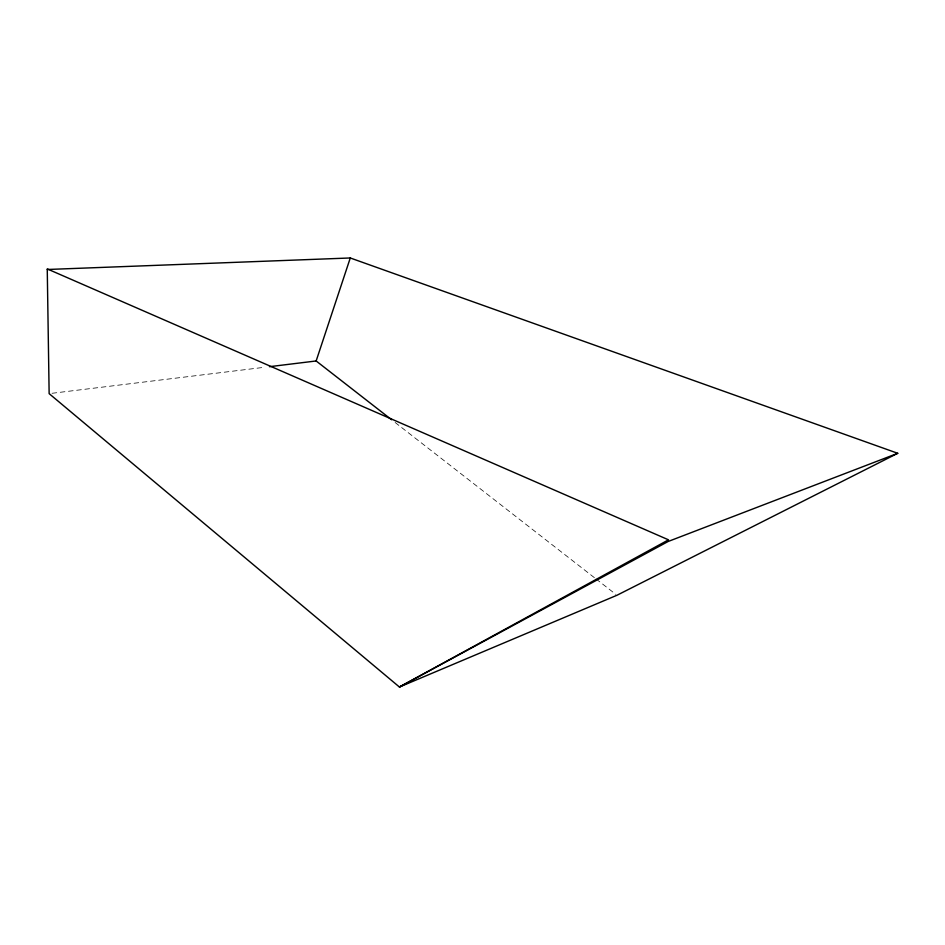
<?xml version="1.0" encoding="UTF-8"?>
<svg xmlns="http://www.w3.org/2000/svg" width="945" height="945" viewBox="0 0 945 945"><rect width="100%" height="100%" fill="white"/><g stroke="black" fill="none" stroke-linecap="round" stroke-linejoin="round"><path stroke-width="0.71" stroke-dasharray="4.72 3.54" d="M52.058 393.285L265.084 367.215M395.14 422.486L594.913 578.068M596.071 578.978L615.821 594.346"/><path stroke-width="1.42" d="M269.467 366.684L316.15 360.966L350.276 257.973L897.75 453.293L616.979 595.255L399.428 687.027L49.14 393.64L47.25 268.912L668.505 539.831L399.428 687.015L668.115 541.497L897.75 453.293M47.285 269.49L350.276 257.973M316.15 360.966L391.655 419.769"/></g></svg>
